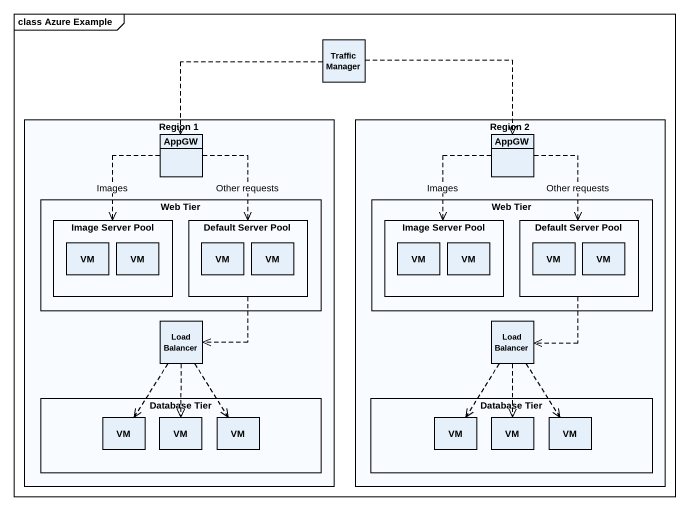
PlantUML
@startuml
mainframe class Azure Example
hide circle
hide empty members
class "Traffic Manager" as Traffic_Manager
rectangle "Region 1" as Region_1 {
  class AppGW
  rectangle "Web Tier" as Web_Tier {
    rectangle "Image Server Pool" as Image_Server_Pool {
      class VM
      class "VM" as VM_2
    }
    rectangle "Default Server Pool" as Default_Server_Pool {
      class "VM" as VM_3
      class "VM" as VM_4
    }
  }
  class "Load Balancer" as Load_Balancer
  rectangle "Database Tier" as Database_Tier {
    class "VM" as VM_9
    class "VM" as VM_10
    class "VM" as VM_11
  }
}
rectangle "Region 2" as Region_2 {
  class "AppGW" as AppGW_2
  rectangle "Web Tier" as Web_Tier_2 {
    rectangle "Image Server Pool" as Image_Server_Pool_2 {
      class "VM" as VM_5
      class "VM" as VM_6
    }
    rectangle "Default Server Pool" as Default_Server_Pool_2 {
      class "VM" as VM_7
      class "VM" as VM_8
    }
  }
  class "Load Balancer" as Load_Balancer_2
  rectangle "Database Tier" as Database_Tier_2 {
    class "VM" as VM_12
    class "VM" as VM_13
    class "VM" as VM_14
  }
}
Traffic_Manager .left.> AppGW
Traffic_Manager .right.> AppGW_2
AppGW ..> Image_Server_Pool : Images
AppGW ..> Default_Server_Pool : Other requests
AppGW_2 ..> Image_Server_Pool_2 : Images
AppGW_2 ..> Default_Server_Pool_2 : Other requests
Default_Server_Pool ..> Load_Balancer
Default_Server_Pool_2 ..> Load_Balancer_2
Load_Balancer ..> VM_9
Load_Balancer ..> VM_10
Load_Balancer ..> VM_11
Load_Balancer_2 ..> VM_12
Load_Balancer_2 ..> VM_13
Load_Balancer_2 ..> VM_14
@enduml
